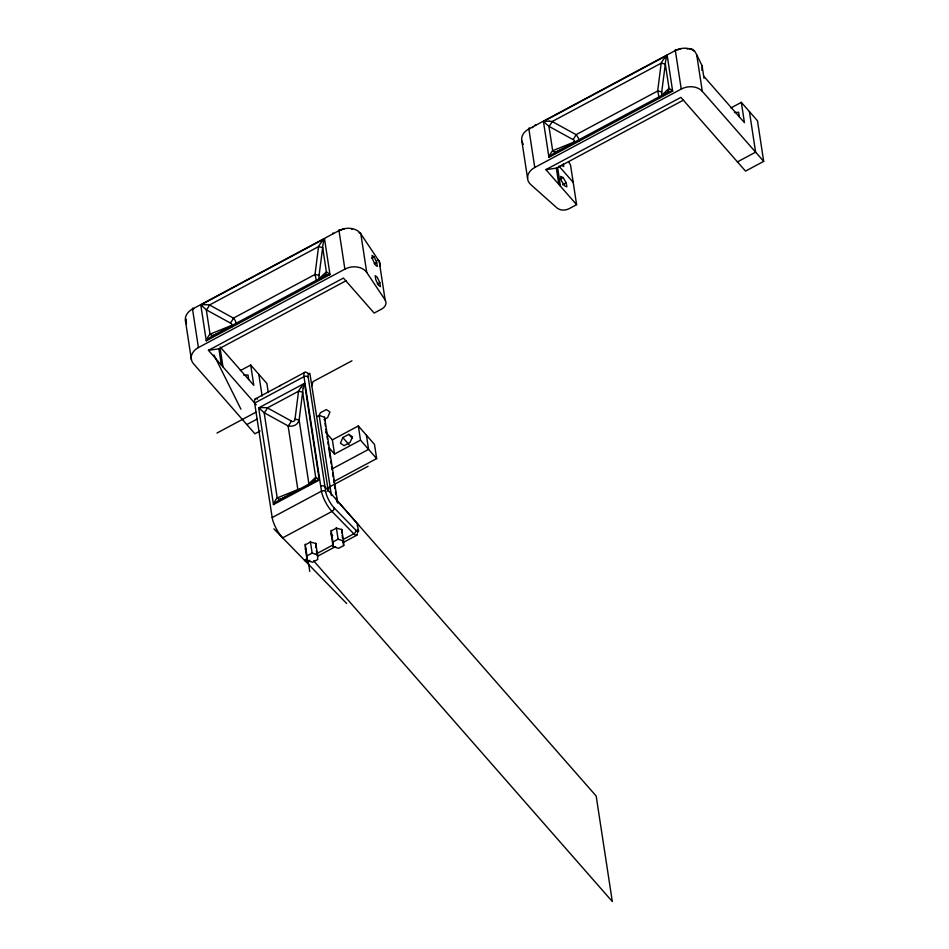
<?xml version="1.0" encoding="UTF-8"?>
<svg xmlns="http://www.w3.org/2000/svg" width="949" height="949" viewBox="0 0 949 949"><rect width="100%" height="100%" fill="white"/><g stroke="black" fill="none" stroke-linecap="round" stroke-linejoin="round"><path stroke-width="1.42" d="M308.472 485.568A6.145 5.801 47 0 0 308.876 483.705L299.113 419.98L302.66 392.127A19.799 11.661 82.2 0 1 303.17 388.212M319.054 277.95A2.823 0.629 -83.9 0 1 319.078 275.34L322.66 247.523A18.328 10.795 82.2 0 1 322.992 244.593L323.526 241.983A29.799 17.556 82.2 0 1 324.511 238.733L200.797 304.973L206.277 340.798L329.991 274.558L324.511 238.733A29.799 23.654 -50.3 0 0 321.865 241.615L320.181 243.857A18.328 14.543 -50.3 0 0 318.544 246.61L315.009 274.463A9.015 0.735 76.1 0 1 316.42 281.402M661.714 94.485A2.823 0.629 -83.9 0 1 661.738 91.887L665.32 64.058A19.799 11.661 82.2 0 1 665.83 60.155L666.174 58.53A29.799 17.556 82.2 0 1 667.171 55.279L543.457 121.508L548.937 157.332L672.651 91.092L667.171 55.279A29.799 23.654 -50.3 0 0 664.525 58.162M303.158 388.212L303.526 386.587A29.799 17.556 82.2 0 1 304.51 383.337L258.674 407.88L273.466 504.571L319.303 480.028L304.51 383.337A29.799 23.654 -50.3 0 0 301.865 386.231L300.738 387.678M311.735 385.852L313.016 381.628L351.949 360.786M327.88 491.345L329.161 487.134L368.093 466.279M318.935 416.16L320.359 412.768L326.349 409.553L329.967 412.008L327.595 417.667L324 419.6M342.814 437.56L340.442 443.219L344.06 445.674L350.062 442.459L352.435 436.801L348.817 434.345L342.814 437.56L349.102 444.725M664.525 58.162L663.398 59.609A19.799 15.718 -50.3 0 0 661.192 63.144L657.669 91.009A9.015 0.735 76.1 0 1 659.092 98.079M701.869 70.404L702.379 66.323L696.72 54.817A30.439 29.004 81.9 0 0 694.526 51.08M321.023 278.686L323.158 276.693A6.145 5.801 47 0 0 326.385 271.865L322.66 247.523L318.556 246.61L209.527 304.985A6.145 1.518 -61.2 0 1 206.301 309.825L210.026 334.167A6.145 3.76 68 0 0 214.13 335.068L219.29 332.992M664.537 94.437L665.818 93.239A6.145 5.801 47 0 0 669.045 88.399L665.32 64.058L661.216 63.156L552.188 121.531A6.145 1.518 -61.2 0 1 548.949 126.359L552.674 150.713A18.328 10.795 82.2 0 0 551.31 152.445L550.195 154.39A29.799 17.556 82.2 0 0 548.937 157.332A29.799 23.654 -50.3 0 1 551.843 154.746L554.18 153.062A18.328 14.543 -50.3 0 1 556.79 151.603L665.818 93.239A19.799 10.653 19.9 0 1 668.369 92.065L669.65 91.673A29.799 16.014 19.9 0 1 672.651 91.104A29.799 2.289 45.4 0 0 670.955 89.728L670.267 89.206A19.799 1.518 45.4 0 0 669.033 88.387L662.212 94.781A6.145 5.801 47 0 1 662.129 95.529M309.908 484.559L310.762 483.765M311.189 483.361L312.47 482.175A6.145 5.801 47 0 0 315.709 477.335L302.66 392.127L298.555 391.225L267.404 407.904A6.145 1.518 -61.2 0 1 264.166 412.732L277.215 497.94A18.328 10.795 82.2 0 0 275.851 499.684L274.724 501.618A29.799 17.556 82.2 0 0 273.466 504.571A29.799 23.654 -50.3 0 1 276.384 501.985L278.709 500.301A18.328 14.543 -50.3 0 1 281.319 498.842L312.47 482.175A18.328 9.846 19.9 0 1 314.297 481.25L316.314 480.609A29.799 16.014 19.9 0 1 319.303 480.028A29.799 2.289 45.4 0 0 317.607 478.664L316.646 477.952A18.328 1.4 45.4 0 0 315.697 477.335L308.876 483.705A9.015 4.65 -17.8 0 1 306.752 486.351M279.777 385.828L304.902 372.293M532.14 127.7L532.935 127.285M233.466 318.129L209.527 304.985A19.799 10.653 19.9 0 0 205.672 304.688L204.059 304.688A29.799 16.014 19.9 0 0 200.797 304.973A29.799 2.289 45.4 0 1 202.766 306.634L203.703 307.464A19.799 1.518 45.4 0 1 206.289 309.813L230.227 322.957A6.145 1.518 -61.2 0 0 233.466 318.129L315.009 274.463L319.125 275.364M260.097 431L254.901 433.788L193.513 363.74A15.362 11.435 -8.7 0 1 198.412 347.571L344.89 269.148A15.362 11.435 -8.7 0 1 366.741 272.458L385.128 299.943A9.217 6.868 -8.7 0 1 381.712 309.018L374.131 313.075L343.431 278.057L208.448 350.323L256.206 404.808M534.762 167.487L681.24 89.064A15.362 11.435 -8.7 0 1 702.307 91.329L763.696 161.377L745.523 171.105L680.896 97.379L545.912 169.646L576.612 204.664L569.044 208.721A9.217 6.868 -8.7 0 1 556.98 207.938L530.811 184.616A15.362 11.435 -8.7 0 1 534.762 167.487L528.866 128.945L675.344 50.522A3.072 0.878 61.8 0 1 676.222 49.906M371.534 258.187L374.084 256.835L376.706 262.315L377.322 266.372L375.318 264.949L372.708 259.468L372.079 255.4L374.084 256.835M374.238 263.632L376.706 262.315M346.088 280.738L218.887 348.841L221.378 365.068M683.553 100.06L556.351 168.163L558.842 184.391M560.586 178.922L563.125 177.57L566.233 182.789L566.861 186.846L564.37 185.684L561.262 180.464L560.645 176.395L563.125 177.57M377.334 283.929L379.802 282.6L377.18 277.12L375.187 275.696L375.804 279.753L378.426 285.234L380.43 286.657L379.802 282.6M562.532 184.77L566.233 182.789M240.322 370.608L250.714 365.045L266.871 383.479L268.199 392.174M730.944 107.925L741.335 102.362L757.492 120.796L763.696 161.377M255.115 399.031L280.584 385.401M328.176 490.36L309.908 373.609A12.29 3.523 61.8 0 0 308.188 377.121L325.697 491.606A12.29 3.523 61.8 0 0 334.095 507.834A3.072 2.088 -44.3 0 1 331.984 511.452L282.66 537.858A15.362 4.401 61.8 0 1 272.173 517.561L254.652 403.076L303.977 376.67A15.374 4.401 61.8 0 1 308.14 373.443M216.965 433.052L255.91 412.21M246.823 424.571L257.215 419.007M737.444 161.888L755.618 152.16L749.413 111.579M316.575 416.825L319.172 415.437L324.57 417.24L337.714 503.148M358.331 425.959L360.501 440.158L334.546 454.061L332.375 439.862L358.331 425.959L374.487 444.393L376.658 458.592L333.834 481.523M332.245 468.83L368.58 449.375L366.409 435.176M272.173 517.561L321.486 491.155A3.072 2.289 -8.7 0 1 325.697 491.606M307.168 560.456L306.954 555.877L312.15 553.101L317.547 554.892L317.749 559.483L312.553 562.259L307.168 560.456L305.376 548.807M333.123 546.565L332.921 541.974L338.105 539.198L343.502 541.001L343.704 545.58L338.52 548.356L333.123 546.565L331.118 533.457M307.061 558.831L304.463 560.218A9.217 2.645 61.8 0 0 307.939 560.491M316.147 553.967L333.016 544.928M343.408 539.376L353.787 533.812A9.217 2.645 61.8 0 0 357.275 533.658M307.251 561.749L309.849 560.361M317.63 556.197L335.638 546.553M343.111 542.555L356.788 535.224M563.243 149.005L556.79 151.615A6.145 3.76 68 0 1 552.674 150.713L573.326 142.374A6.145 3.76 68 0 0 573.837 142.801M210.026 334.167L230.666 325.827A6.145 3.76 68 0 0 231.995 326.764M285.186 497.288L281.319 498.854A6.145 3.76 68 0 1 277.215 497.94L297.856 489.601A9.015 4.65 -17.8 0 0 301.319 489.055M327.002 275.139L325.104 275.732A18.328 9.846 19.9 0 0 323.146 276.693L214.13 335.068A19.799 15.718 -50.3 0 0 210.642 337.132L209.195 338.212A29.799 23.654 -50.3 0 0 206.277 340.798A29.799 17.556 82.2 0 1 207.534 337.844L208.222 336.598A19.799 11.661 82.2 0 1 210.014 334.155M545.912 169.646L557.656 167.973L560.456 186.241M208.448 350.323L220.192 348.651L222.991 366.919M734.467 112.575L738.63 112.255L739.354 116.941M243.846 375.258L248.009 374.938L248.733 379.624M549.305 121.247L546.719 121.235A29.799 16.014 19.9 0 0 543.457 121.508A29.799 2.289 45.4 0 1 545.414 123.18L546.221 123.88M332.708 535.485L331.367 535.141L331.225 530.93L336.421 528.154L341.759 529.578L341.877 532.994M306.076 549.21L305.412 549.032L305.27 544.833L310.465 542.057L315.803 543.48L315.946 547.68M299.113 419.98L295.009 419.067L298.555 391.225A19.799 15.718 -50.3 0 1 300.75 387.69M661.773 91.911L657.669 91.009L576.114 134.663A6.145 1.518 -61.2 0 1 572.888 139.503L548.949 126.359A18.328 1.4 45.4 0 0 547.051 124.627L546.909 124.497M561.262 165.387L563.753 166.55L563.338 163.845M334.095 507.845L355.899 530.206A6.109 1.756 61.8 0 0 358.153 529.447L357.263 523.54A3.072 2.289 -8.7 0 1 357.287 525.936M273.893 528.866L346.67 603.505M702.07 65.588L703.66 76.145L744.431 122.658L741.335 102.362M558.937 166.087L573.196 182.35M360.501 440.158L376.658 458.592M348.817 434.345L352.411 438.438M325.59 432.115L332.375 439.862M328.781 447.489L334.546 454.061M220.192 346.978L253.81 385.33L250.714 365.045M336.492 499.803L596.174 796.045L612.319 901.55L313.597 560.752M358.876 525.39L324.949 486.683A3.072 2.289 -8.7 0 0 320.738 486.22M213.952 354.962L240.916 409.173M185.47 320.964L191.449 359.861M521.843 140.974L527.573 178.282M696.72 54.817L702.307 91.329M681.24 89.064L675.344 50.522A15.374 11.447 -8.7 0 1 694.526 51.08M576.612 204.664L570.717 166.122A3.072 0.878 61.8 0 0 568.783 162.243M385.128 299.943L379.22 261.402L360.845 233.905A3.072 1.934 -33.8 0 0 359.078 232.742M366.741 272.458L360.845 233.905A15.362 11.435 -8.7 0 0 338.995 230.607L192.517 309.03A15.374 11.447 -8.7 0 0 186.265 323.206A30.439 29.004 81.9 0 0 186.431 323.728M344.89 269.148L338.995 230.607A3.072 0.878 61.8 0 1 340.003 230.121M341.723 529.352L343.502 541.001M324.997 423.278L325.436 426.196M325.887 429.102L326.551 433.468M327.002 436.386L327.441 439.292M327.891 442.21L328.33 445.117M328.781 448.035L330.335 458.225M330.786 461.131L331.225 464.049M331.676 466.955L332.126 469.874M332.565 472.78L333.229 477.145M333.68 480.064L334.131 482.97M334.57 485.888L335.021 488.794M335.46 491.712L335.91 494.619M336.349 497.537L337.025 501.902M342.15 535.39L342.589 538.297M343.04 541.215L343.704 545.58M319.172 415.437L331.426 495.52M336.326 527.549L338.105 539.198M331.142 530.325L332.921 541.974M315.768 543.255L317.547 554.892M316.408 550.74L317.085 555.118M310.37 541.452L312.15 553.101M308.045 560.29L309.754 571.44M305.175 544.228L306.954 555.877M258.792 374.262L262.114 396.006M198.412 347.571L192.517 309.03A3.072 0.878 61.8 0 1 193.821 308.84M324.57 417.24L324.724 420.68M309.208 373.562A4.769 1.068 -83.9 0 1 309.327 373.348M254.652 403.076A15.362 4.401 61.8 0 1 257.642 399.043M299.172 419.992A9.015 8.09 9.2 0 1 288.093 425.923L264.166 412.732A19.799 1.518 45.4 0 0 261.651 410.442L260.702 409.612A29.799 2.289 45.4 0 0 258.674 407.88A29.799 16.014 19.9 0 1 261.936 407.607L263.549 407.596A19.799 10.653 19.9 0 1 267.404 407.892L291.343 421.036A6.145 1.518 -61.2 0 1 288.105 425.876L297.856 489.601A6.145 3.76 68 0 0 298.638 490.23M295.198 419.09A2.823 2.681 81.9 0 1 291.248 421.214M308.188 377.121A3.072 2.289 -8.7 0 0 303.977 376.67L321.486 491.155A15.362 4.401 61.8 0 0 331.984 511.452L353.787 533.812A3.072 2.088 -44.3 0 0 355.899 530.206M358.164 529.459A3.072 2.289 -8.7 0 1 357.631 532.413M230.322 322.862A2.823 1.768 16.9 0 1 230.797 325.958M233.49 318.117A9.015 4.176 45.7 0 1 236.372 324.107M326.99 275.139A29.799 16.014 19.9 0 1 329.991 274.558A29.799 2.289 45.4 0 0 328.295 273.193L327.322 272.458A18.328 1.4 45.4 0 0 326.385 271.853L319.564 278.235A6.145 5.801 47 0 1 319.398 279.362M186.478 323.111A4.769 4.543 81.9 0 1 186.407 319.327M332.696 233.976A3.072 0.878 61.8 0 1 333.562 233.359M379.766 266.278A9.217 6.868 -8.7 0 0 379.22 261.402A3.072 1.934 -33.8 0 0 377.192 260.263M340.857 230.144A12.29 9.146 -8.7 0 1 344.143 228.982M351.593 229.017A12.29 9.146 -8.7 0 1 352.198 229.195M703.66 76.145A3.072 2.289 -8.7 0 1 703.897 78.221M523.326 144.295A15.362 11.435 -8.7 0 1 528.866 128.945A3.072 0.878 61.8 0 1 530.028 128.601M549.305 121.258A18.328 9.846 19.9 0 1 552.188 121.519L576.114 134.663A9.015 4.176 45.7 0 1 579.032 140.938M572.982 139.396A2.823 1.768 16.9 0 1 573.457 142.492M689.425 48.933A4.769 4.543 81.9 0 1 694.324 51.21M535.165 125.565A3.072 0.878 61.8 0 1 535.9 124.853M677.574 49.882A12.29 9.146 -8.7 0 1 680.884 48.814M686.435 48.636A12.29 9.146 -8.7 0 1 687.871 48.909"/></g></svg>
